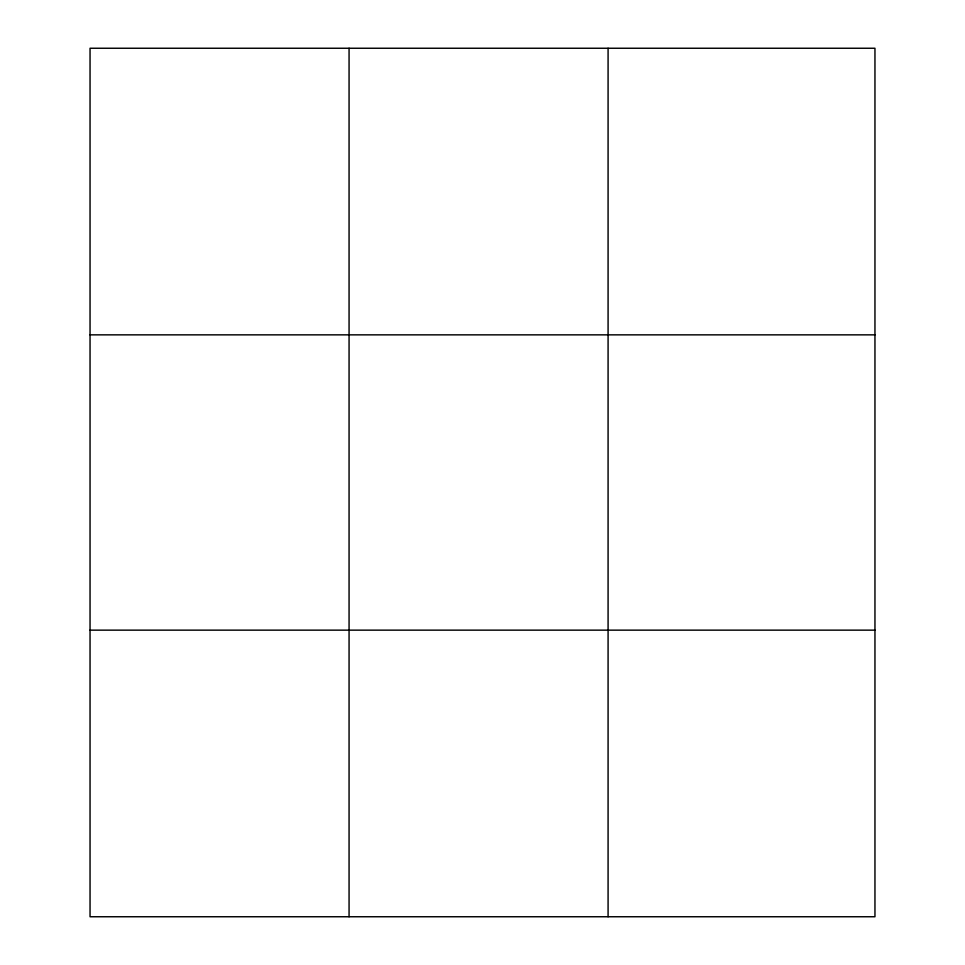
<?xml version="1.0" encoding="UTF-8"?>
<svg xmlns="http://www.w3.org/2000/svg" width="965" height="965" viewBox="0 0 965 965"><rect width="100%" height="100%" fill="white"/><g stroke="black" fill="none" stroke-linecap="round" stroke-linejoin="round"><path stroke-width="1.45" d="M349.065 916.75L349.065 48.25M608.083 916.75L608.083 48.25M874.953 334.855L874.953 48.25L90.047 48.25L90.047 916.75L874.953 916.75L874.953 334.855L90.047 334.855M90.047 630.145L874.953 630.145"/></g></svg>
